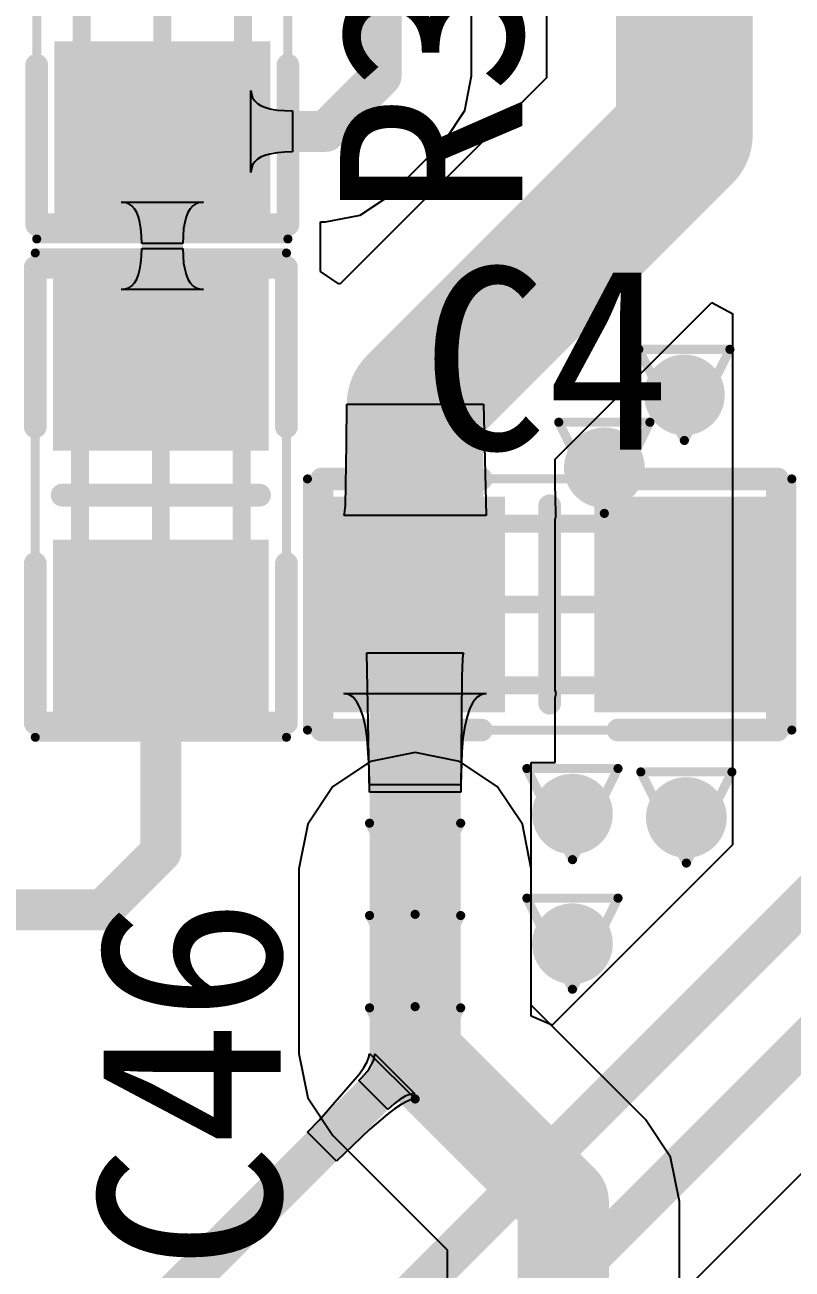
# Model space of a CAD drawing. Header units: millimetres. Extents: x 80 to 220, y 44 to 120.
# Drawn here: x 127.76 to 132.04, y 81.06 to 88 of the extents above; entities that cross this region are included whole.
import ezdxf

# ---------------------------------------------------------------- set-up
doc = ezdxf.new("R2010")
doc.units = ezdxf.units.MM
for name, color, linetype in [('BottomLayer', 5, 'Continuous'), ('DrillDrawing', 1, 'Continuous'), ('Mechanical13', 56, 'Continuous'), ('Mechanical15', 56, 'Continuous'), ('MultiLayer', 9, 'Continuous'), ('TopLayer', 1, 'Continuous'), ('TopOverlay', 2, 'Continuous'), ('TopPaste', 8, 'Continuous'), ('TopSolder', 216, 'Continuous'), ('ViaHoleLayer', 16, 'Continuous')]:
    doc.layers.add(name, color=color, linetype=linetype)

# ---------------------------------------------------------------- blocks, each defined once
blk = doc.blocks.new('R0603_46')
at = {"layer": 'Mechanical13', "const_width": 0.1}
for points in [[(-0.85, 0.45), (0.85, 0.45)], [(-0.85, 0.45), (-0.85, -0.45)], [(0.85, 0.45), (0.85, -0.45)], [(-0.85, -0.45), (0.85, -0.45)]]:
    blk.add_lwpolyline(points, dxfattribs=at)
at = {"layer": 'Mechanical13', "const_width": 0.05}
for points in [[(-0.875, 0.45, 1), (-0.825, 0.45, 1)], [(-0.875, 0.45, 1), (-0.825, 0.45, 1)], [(0.825, 0.45, 1), (0.875, 0.45, 1)], [(0.825, 0.45, 1), (0.875, 0.45, 1)], [(-0.875, -0.45, 1), (-0.825, -0.45, 1)], [(-0.875, -0.45, 1), (-0.825, -0.45, 1)], [(0.825, -0.45, 1), (0.875, -0.45, 1)], [(0.825, -0.45, 1), (0.875, -0.45, 1)]]:
    blk.add_lwpolyline(points, format="xyb", close=True, dxfattribs=at)
at = {"layer": 'Mechanical15'}
for points, const_width in [([(-1.35, 0.7), (-1.35, -0.7)], 0.05), ([(-1.35, 0.7), (1.35, 0.7)], 0.05), ([(1.35, 0.7), (1.35, -0.7)], 0.05), ([(0, 0.45), (0, -0.45)], 0.1), ([(-0.45, 0), (0.45, 0)], 0.1), ([(-1.35, -0.7), (1.35, -0.7)], 0.05)]:
    blk.add_lwpolyline(points, dxfattribs=dict(at, const_width=const_width))
for points, const_width in [([(-1.3625, 0.7, 1), (-1.3375, 0.7, 1)], 0.025), ([(-1.3625, 0.7, 1), (-1.3375, 0.7, 1)], 0.025), ([(1.3375, 0.7, 1), (1.3625, 0.7, 1)], 0.025), ([(1.3375, 0.7, 1), (1.3625, 0.7, 1)], 0.025), ([(-0.025, 0.45, 1), (0.025, 0.45, 1)], 0.05), ([(-0.475, 0, 1), (-0.425, 0, 1)], 0.05), ([(0.425, 0, 1), (0.475, 0, 1)], 0.05), ([(-0.025, -0.45, 1), (0.025, -0.45, 1)], 0.05), ([(-1.3625, -0.7, 1), (-1.3375, -0.7, 1)], 0.025), ([(-1.3625, -0.7, 1), (-1.3375, -0.7, 1)], 0.025), ([(1.3375, -0.7, 1), (1.3625, -0.7, 1)], 0.025), ([(1.3375, -0.7, 1), (1.3625, -0.7, 1)], 0.025)]:
    blk.add_lwpolyline(points, format="xyb", close=True, dxfattribs=dict(at, const_width=const_width))
at = {"layer": 'TopLayer'}
for points in [[(-0.35, -0.5), (-0.35, 0.5), (-1.15, -0.5), (-1.15, 0.5)], [(1.15, -0.5), (1.15, 0.5), (0.35, -0.5), (0.35, 0.5)]]:
    blk.add_solid(points, dxfattribs=at)
at = {"layer": 'TopOverlay', "const_width": 0.127}
for points in [[(-1.27, 0.7), (-0.381, 0.7)], [(-1.27, 0.7), (-1.27, -0.7)], [(0.381, 0.7), (1.27, 0.7)], [(1.27, 0.7), (1.27, -0.7)], [(0, 0.55), (0, -0.55)], [(-1.27, -0.7), (-0.381, -0.7)], [(0.381, -0.7), (1.27, -0.7)]]:
    blk.add_lwpolyline(points, dxfattribs=at)
at = {"layer": 'TopOverlay', "const_width": 0.0635}
for points in [[(-1.3017, 0.7, 1), (-1.2383, 0.7, 1)], [(-1.3017, 0.7, 1), (-1.2383, 0.7, 1)], [(-0.4128, 0.7, 1), (-0.3493, 0.7, 1)], [(0.3493, 0.7, 1), (0.4128, 0.7, 1)], [(1.2383, 0.7, 1), (1.3017, 0.7, 1)], [(1.2383, 0.7, 1), (1.3017, 0.7, 1)], [(-0.0318, 0.55, 1), (0.0318, 0.55, 1)], [(-0.0318, -0.55, 1), (0.0318, -0.55, 1)], [(-1.3017, -0.7, 1), (-1.2383, -0.7, 1)], [(-1.3017, -0.7, 1), (-1.2383, -0.7, 1)], [(-0.4128, -0.7, 1), (-0.3493, -0.7, 1)], [(0.3493, -0.7, 1), (0.4128, -0.7, 1)], [(1.2383, -0.7, 1), (1.3017, -0.7, 1)], [(1.2383, -0.7, 1), (1.3017, -0.7, 1)]]:
    blk.add_lwpolyline(points, format="xyb", close=True, dxfattribs=at)
at = {"layer": 'TopPaste'}
for points in [[(-0.35, -0.5), (-0.35, 0.5), (-1.15, -0.5), (-1.15, 0.5)], [(1.15, -0.5), (1.15, 0.5), (0.35, -0.5), (0.35, 0.5)]]:
    blk.add_solid(points, dxfattribs=at)
at = {"layer": 'TopSolder'}
for points in [[(-0.2484, -0.6016), (-0.2484, 0.6016), (-1.2516, -0.6016), (-1.2516, 0.6016)], [(1.2516, -0.6016), (1.2516, 0.6016), (0.2484, -0.6016), (0.2484, 0.6016)]]:
    blk.add_solid(points, dxfattribs=at)
blk = doc.blocks.new('C0603_91')
at = {"layer": 'Mechanical13', "const_width": 0.1}
for points in [[(-0.85, 0.45), (-0.85, -0.45)], [(-0.85, 0.45), (0.85, 0.45)], [(0.85, 0.45), (0.85, -0.45)], [(-0.85, -0.45), (0.85, -0.45)]]:
    blk.add_lwpolyline(points, dxfattribs=at)
at = {"layer": 'Mechanical13', "const_width": 0.05}
for points in [[(-0.875, 0.45, 1), (-0.825, 0.45, 1)], [(-0.875, 0.45, 1), (-0.825, 0.45, 1)], [(0.825, 0.45, 1), (0.875, 0.45, 1)], [(0.825, 0.45, 1), (0.875, 0.45, 1)], [(-0.875, -0.45, 1), (-0.825, -0.45, 1)], [(-0.875, -0.45, 1), (-0.825, -0.45, 1)], [(0.825, -0.45, 1), (0.875, -0.45, 1)], [(0.825, -0.45, 1), (0.875, -0.45, 1)]]:
    blk.add_lwpolyline(points, format="xyb", close=True, dxfattribs=at)
at = {"layer": 'Mechanical15'}
for points, const_width in [([(-1.35, 0.7), (1.35, 0.7)], 0.05), ([(-1.35, 0.7), (-1.35, -0.7)], 0.05), ([(1.35, 0.7), (1.35, -0.7)], 0.05), ([(0, 0.45), (0, -0.45)], 0.1), ([(-0.45, 0), (0.45, 0)], 0.1), ([(-1.35, -0.7), (1.35, -0.7)], 0.05)]:
    blk.add_lwpolyline(points, dxfattribs=dict(at, const_width=const_width))
for points, const_width in [([(-1.3625, 0.7, 1), (-1.3375, 0.7, 1)], 0.025), ([(-1.3625, 0.7, 1), (-1.3375, 0.7, 1)], 0.025), ([(1.3375, 0.7, 1), (1.3625, 0.7, 1)], 0.025), ([(1.3375, 0.7, 1), (1.3625, 0.7, 1)], 0.025), ([(-0.025, 0.45, 1), (0.025, 0.45, 1)], 0.05), ([(-0.475, 0, 1), (-0.425, 0, 1)], 0.05), ([(0.425, 0, 1), (0.475, 0, 1)], 0.05), ([(-0.025, -0.45, 1), (0.025, -0.45, 1)], 0.05), ([(-1.3625, -0.7, 1), (-1.3375, -0.7, 1)], 0.025), ([(-1.3625, -0.7, 1), (-1.3375, -0.7, 1)], 0.025), ([(1.3375, -0.7, 1), (1.3625, -0.7, 1)], 0.025), ([(1.3375, -0.7, 1), (1.3625, -0.7, 1)], 0.025)]:
    blk.add_lwpolyline(points, format="xyb", close=True, dxfattribs=dict(at, const_width=const_width))
at = {"layer": 'TopLayer'}
for points in [[(-0.35, -0.5), (-0.35, 0.5), (-1.15, -0.5), (-1.15, 0.5)], [(1.15, -0.5), (1.15, 0.5), (0.35, -0.5), (0.35, 0.5)]]:
    blk.add_solid(points, dxfattribs=at)
at = {"layer": 'TopOverlay', "const_width": 0.127}
for points in [[(-1.27, 0.7), (-1.27, -0.7)], [(-1.27, 0.7), (-0.381, 0.7)], [(0.381, 0.7), (1.27, 0.7)], [(1.27, 0.7), (1.27, -0.7)], [(0, 0.55), (0, -0.55)], [(-1.27, -0.7), (-0.381, -0.7)], [(0.381, -0.7), (1.27, -0.7)]]:
    blk.add_lwpolyline(points, dxfattribs=at)
at = {"layer": 'TopOverlay', "const_width": 0.0635}
for points in [[(-1.3017, 0.7, 1), (-1.2383, 0.7, 1)], [(-1.3017, 0.7, 1), (-1.2383, 0.7, 1)], [(-0.4128, 0.7, 1), (-0.3493, 0.7, 1)], [(0.3493, 0.7, 1), (0.4128, 0.7, 1)], [(1.2383, 0.7, 1), (1.3017, 0.7, 1)], [(1.2383, 0.7, 1), (1.3017, 0.7, 1)], [(-0.0318, 0.55, 1), (0.0318, 0.55, 1)], [(-0.0318, -0.55, 1), (0.0318, -0.55, 1)], [(-1.3017, -0.7, 1), (-1.2383, -0.7, 1)], [(-1.3017, -0.7, 1), (-1.2383, -0.7, 1)], [(-0.4128, -0.7, 1), (-0.3493, -0.7, 1)], [(0.3493, -0.7, 1), (0.4128, -0.7, 1)], [(1.2383, -0.7, 1), (1.3017, -0.7, 1)], [(1.2383, -0.7, 1), (1.3017, -0.7, 1)]]:
    blk.add_lwpolyline(points, format="xyb", close=True, dxfattribs=at)
at = {"layer": 'TopPaste'}
for points in [[(-0.35, -0.5), (-0.35, 0.5), (-1.15, -0.5), (-1.15, 0.5)], [(1.15, -0.5), (1.15, 0.5), (0.35, -0.5), (0.35, 0.5)]]:
    blk.add_solid(points, dxfattribs=at)
at = {"layer": 'TopSolder'}
for points in [[(-0.2484, -0.6016), (-0.2484, 0.6016), (-1.2516, -0.6016), (-1.2516, 0.6016)], [(1.2516, -0.6016), (1.2516, 0.6016), (0.2484, -0.6016), (0.2484, 0.6016)]]:
    blk.add_solid(points, dxfattribs=at)
blk = doc.blocks.new('C0603_118')
at = {"layer": 'Mechanical13', "const_width": 0.1}
for points in [[(-0.85, -0.45), (-0.85, 0.45)], [(-0.85, 0.45), (0.85, 0.45)], [(0.85, -0.45), (0.85, 0.45)], [(-0.85, -0.45), (0.85, -0.45)]]:
    blk.add_lwpolyline(points, dxfattribs=at)
at = {"layer": 'Mechanical13', "const_width": 0.05}
for points in [[(-0.875, 0.45, 1), (-0.825, 0.45, 1)], [(-0.875, 0.45, 1), (-0.825, 0.45, 1)], [(0.825, 0.45, 1), (0.875, 0.45, 1)], [(0.825, 0.45, 1), (0.875, 0.45, 1)], [(-0.875, -0.45, 1), (-0.825, -0.45, 1)], [(-0.875, -0.45, 1), (-0.825, -0.45, 1)], [(0.825, -0.45, 1), (0.875, -0.45, 1)], [(0.825, -0.45, 1), (0.875, -0.45, 1)]]:
    blk.add_lwpolyline(points, format="xyb", close=True, dxfattribs=at)
at = {"layer": 'Mechanical15'}
for points, const_width in [([(-1.35, 0.7), (1.35, 0.7)], 0.05), ([(-1.35, -0.7), (-1.35, 0.7)], 0.05), ([(1.35, -0.7), (1.35, 0.7)], 0.05), ([(0, -0.45), (0, 0.45)], 0.1), ([(-0.45, 0), (0.45, 0)], 0.1), ([(-1.35, -0.7), (1.35, -0.7)], 0.05)]:
    blk.add_lwpolyline(points, dxfattribs=dict(at, const_width=const_width))
for points, const_width in [([(-1.3625, 0.7, 1), (-1.3375, 0.7, 1)], 0.025), ([(-1.3625, 0.7, 1), (-1.3375, 0.7, 1)], 0.025), ([(1.3375, 0.7, 1), (1.3625, 0.7, 1)], 0.025), ([(1.3375, 0.7, 1), (1.3625, 0.7, 1)], 0.025), ([(-0.025, 0.45, 1), (0.025, 0.45, 1)], 0.05), ([(-0.475, 0, 1), (-0.425, 0, 1)], 0.05), ([(0.425, 0, 1), (0.475, 0, 1)], 0.05), ([(-0.025, -0.45, 1), (0.025, -0.45, 1)], 0.05), ([(-1.3625, -0.7, 1), (-1.3375, -0.7, 1)], 0.025), ([(-1.3625, -0.7, 1), (-1.3375, -0.7, 1)], 0.025), ([(1.3375, -0.7, 1), (1.3625, -0.7, 1)], 0.025), ([(1.3375, -0.7, 1), (1.3625, -0.7, 1)], 0.025)]:
    blk.add_lwpolyline(points, format="xyb", close=True, dxfattribs=dict(at, const_width=const_width))
at = {"layer": 'TopLayer'}
for points in [[(-0.35, -0.5), (-0.35, 0.5), (-1.15, -0.5), (-1.15, 0.5)], [(1.15, -0.5), (1.15, 0.5), (0.35, -0.5), (0.35, 0.5)]]:
    blk.add_solid(points, dxfattribs=at)
at = {"layer": 'TopOverlay', "const_width": 0.127}
for points in [[(-1.27, -0.7), (-1.27, 0.7)], [(-1.27, 0.7), (-0.381, 0.7)], [(0.381, 0.7), (1.27, 0.7)], [(1.27, -0.7), (1.27, 0.7)], [(0, -0.55), (0, 0.55)], [(-1.27, -0.7), (-0.381, -0.7)], [(0.381, -0.7), (1.27, -0.7)]]:
    blk.add_lwpolyline(points, dxfattribs=at)
at = {"layer": 'TopOverlay', "const_width": 0.0635}
for points in [[(-1.3017, 0.7, 1), (-1.2383, 0.7, 1)], [(-1.3017, 0.7, 1), (-1.2383, 0.7, 1)], [(-0.4128, 0.7, 1), (-0.3493, 0.7, 1)], [(0.3493, 0.7, 1), (0.4128, 0.7, 1)], [(1.2383, 0.7, 1), (1.3017, 0.7, 1)], [(1.2383, 0.7, 1), (1.3017, 0.7, 1)], [(-0.0318, 0.55, 1), (0.0318, 0.55, 1)], [(-0.0318, -0.55, 1), (0.0318, -0.55, 1)], [(-1.3017, -0.7, 1), (-1.2383, -0.7, 1)], [(-1.3017, -0.7, 1), (-1.2383, -0.7, 1)], [(-0.4128, -0.7, 1), (-0.3493, -0.7, 1)], [(0.3493, -0.7, 1), (0.4128, -0.7, 1)], [(1.2383, -0.7, 1), (1.3017, -0.7, 1)], [(1.2383, -0.7, 1), (1.3017, -0.7, 1)]]:
    blk.add_lwpolyline(points, format="xyb", close=True, dxfattribs=at)
at = {"layer": 'TopPaste'}
for points in [[(-0.35, -0.5), (-0.35, 0.5), (-1.15, -0.5), (-1.15, 0.5)], [(1.15, -0.5), (1.15, 0.5), (0.35, -0.5), (0.35, 0.5)]]:
    blk.add_solid(points, dxfattribs=at)
at = {"layer": 'TopSolder'}
for points in [[(-0.2484, -0.6016), (-0.2484, 0.6016), (-1.2516, -0.6016), (-1.2516, 0.6016)], [(1.2516, -0.6016), (1.2516, 0.6016), (0.2484, -0.6016), (0.2484, 0.6016)]]:
    blk.add_solid(points, dxfattribs=at)

msp = doc.modelspace()

# ---------------------------------------------------------------- linework, layer by layer
at = {"layer": 'BottomLayer'}
for p, q in [((129.9354, 83.9406), (129.6876, 83.8914)), ((130.1832, 83.8914), (129.9354, 83.9406)), ((129.6876, 83.8914), (129.4776, 83.751)), ((130.3932, 83.751), (130.1832, 83.8914)), ((129.4776, 83.751), (129.3372, 83.541)), ((130.5335, 83.541), (130.3932, 83.751)), ((129.3372, 83.541), (129.2879, 83.2932)), ((130.5828, 83.2932), (130.5335, 83.541)), ((129.2879, 83.2932), (129.2879, 82.2638)), ((130.5828, 82.532), (130.5828, 83.2932)), ((131.2194, 81.8954), (130.5828, 82.532)), ((129.2879, 82.2638), (129.3372, 82.016)), ((129.3372, 82.016), (129.4776, 81.806)), ((131.3597, 81.6854), (131.2194, 81.8954)), ((129.4776, 81.806), (130.1141, 81.1694)), ((131.409, 81.4376), (131.3597, 81.6854)), ((131.409, 79.8902), (131.409, 81.4376)), ((130.1141, 81.1694), (130.1141, 79.8902))]:
    msp.add_line(p, q, dxfattribs=at)
for points, const_width in [([(131.3239, 85.9348, 1), (131.5489, 85.9348, 1)], 0.225), ([(130.8777, 85.5284, 1), (131.1027, 85.5284, 1)], 0.225), ([(130.6999, 83.598, 1), (130.9249, 83.598, 1)], 0.225), ([(131.3349, 83.579, 1), (131.5599, 83.579, 1)], 0.225), ([(129.8084, 83.2932, 1), (130.0624, 83.2932, 1)], 0.254), ([(129.8229, 83.2932, 1), (130.0479, 83.2932, 1)], 0.225), ([(130.6999, 82.8754, 1), (130.9249, 82.8754, 1)], 0.225), ([(129.8229, 82.7785, 1), (130.0479, 82.7785, 1)], 0.225), ([(129.8084, 82.2638, 1), (130.0624, 82.2638, 1)], 0.254), ([(129.8084, 82.2638, 1), (130.0624, 82.2638, 1)], 0.254), ([(129.8229, 82.2638, 1), (130.0479, 82.2638, 1)], 0.225), ([(130.6346, 81.4376, 1), (130.8886, 81.4376, 1)], 0.254), ([(130.6346, 81.4376, 1), (130.8886, 81.4376, 1)], 0.254)]:
    msp.add_lwpolyline(points, format="xyb", close=True, dxfattribs=dict(at, const_width=const_width))
at = {"layer": 'BottomLayer', "const_width": 0.508}
for points in [[(129.9354, 82.2638), (129.9354, 83.2932)], [(129.9354, 82.2638), (130.7616, 81.4376)], [(130.7616, 79.8902), (130.7616, 81.4376)]]:
    msp.add_lwpolyline(points, dxfattribs=at)
at = {"layer": 'DrillDrawing', "const_width": 0.0508}
for points in [[(131.1824, 86.1888), (131.6904, 86.1888)], [(131.1824, 86.1888), (131.4364, 85.6808)], [(131.4364, 85.6808), (131.6904, 86.1888)], [(130.7362, 85.7824), (131.2442, 85.7824)], [(130.7362, 85.7824), (130.9902, 85.2744)], [(130.9902, 85.2744), (131.2442, 85.7824)], [(130.5584, 83.852), (131.0664, 83.852)], [(130.5584, 83.852), (130.8124, 83.344)], [(130.8124, 83.344), (131.0664, 83.852)], [(131.1934, 83.833), (131.7014, 83.833)], [(131.1934, 83.833), (131.4474, 83.325)], [(131.4474, 83.325), (131.7014, 83.833)], [(129.6814, 83.5472), (130.1894, 83.5472)], [(129.6814, 83.5472), (129.9354, 83.0392)], [(129.9354, 83.0392), (130.1894, 83.5472)], [(130.5584, 83.1294), (131.0664, 83.1294)], [(130.5584, 83.1294), (130.8124, 82.6214)], [(130.8124, 82.6214), (131.0664, 83.1294)], [(129.6814, 83.0325), (130.1894, 83.0325)], [(129.6814, 83.0325), (129.9354, 82.5245)], [(129.9354, 82.5245), (130.1894, 83.0325)], [(129.6814, 82.5178), (130.1894, 82.5178)], [(129.6814, 82.5178), (129.9354, 82.0098)], [(129.9354, 82.0098), (130.1894, 82.5178)]]:
    msp.add_lwpolyline(points, dxfattribs=at)
at = {"layer": 'DrillDrawing', "const_width": 0.0254}
for points in [[(131.1697, 86.1888, 1), (131.1951, 86.1888, 1)], [(131.1697, 86.1888, 1), (131.1951, 86.1888, 1)], [(131.6777, 86.1888, 1), (131.7031, 86.1888, 1)], [(131.6777, 86.1888, 1), (131.7031, 86.1888, 1)], [(130.7235, 85.7824, 1), (130.7489, 85.7824, 1)], [(130.7235, 85.7824, 1), (130.7489, 85.7824, 1)], [(131.2315, 85.7824, 1), (131.2569, 85.7824, 1)], [(131.2315, 85.7824, 1), (131.2569, 85.7824, 1)], [(131.4237, 85.6808, 1), (131.4491, 85.6808, 1)], [(131.4237, 85.6808, 1), (131.4491, 85.6808, 1)], [(130.9775, 85.2744, 1), (131.0029, 85.2744, 1)], [(130.9775, 85.2744, 1), (131.0029, 85.2744, 1)], [(130.5457, 83.852, 1), (130.5711, 83.852, 1)], [(130.5457, 83.852, 1), (130.5711, 83.852, 1)], [(131.0537, 83.852, 1), (131.0791, 83.852, 1)], [(131.0537, 83.852, 1), (131.0791, 83.852, 1)], [(131.1807, 83.833, 1), (131.2061, 83.833, 1)], [(131.1807, 83.833, 1), (131.2061, 83.833, 1)], [(131.6887, 83.833, 1), (131.7141, 83.833, 1)], [(131.6887, 83.833, 1), (131.7141, 83.833, 1)], [(129.6687, 83.5472, 1), (129.6941, 83.5472, 1)], [(129.6687, 83.5472, 1), (129.6941, 83.5472, 1)], [(130.1767, 83.5472, 1), (130.2021, 83.5472, 1)], [(130.1767, 83.5472, 1), (130.2021, 83.5472, 1)], [(130.7997, 83.344, 1), (130.8251, 83.344, 1)], [(130.7997, 83.344, 1), (130.8251, 83.344, 1)], [(131.4347, 83.325, 1), (131.4601, 83.325, 1)], [(131.4347, 83.325, 1), (131.4601, 83.325, 1)], [(130.5457, 83.1294, 1), (130.5711, 83.1294, 1)], [(130.5457, 83.1294, 1), (130.5711, 83.1294, 1)], [(131.0537, 83.1294, 1), (131.0791, 83.1294, 1)], [(131.0537, 83.1294, 1), (131.0791, 83.1294, 1)], [(129.6687, 83.0325, 1), (129.6941, 83.0325, 1)], [(129.6687, 83.0325, 1), (129.6941, 83.0325, 1)], [(129.9227, 83.0392, 1), (129.9481, 83.0392, 1)], [(129.9227, 83.0392, 1), (129.9481, 83.0392, 1)], [(130.1767, 83.0325, 1), (130.2021, 83.0325, 1)], [(130.1767, 83.0325, 1), (130.2021, 83.0325, 1)], [(130.7997, 82.6214, 1), (130.8251, 82.6214, 1)], [(130.7997, 82.6214, 1), (130.8251, 82.6214, 1)], [(129.6687, 82.5178, 1), (129.6941, 82.5178, 1)], [(129.6687, 82.5178, 1), (129.6941, 82.5178, 1)], [(129.9227, 82.5245, 1), (129.9481, 82.5245, 1)], [(129.9227, 82.5245, 1), (129.9481, 82.5245, 1)], [(130.1767, 82.5178, 1), (130.2021, 82.5178, 1)], [(130.1767, 82.5178, 1), (130.2021, 82.5178, 1)], [(129.9227, 82.0098, 1), (129.9481, 82.0098, 1)], [(129.9227, 82.0098, 1), (129.9481, 82.0098, 1)]]:
    msp.add_lwpolyline(points, format="xyb", close=True, dxfattribs=at)
at = {"layer": 'MultiLayer', "const_width": 0.225}
for points in [[(131.3239, 85.9348, 1), (131.5489, 85.9348, 1)], [(130.8777, 85.5284, 1), (131.1027, 85.5284, 1)], [(130.6999, 83.598, 1), (130.9249, 83.598, 1)], [(131.3349, 83.579, 1), (131.5599, 83.579, 1)], [(129.8229, 83.2932, 1), (130.0479, 83.2932, 1)], [(130.6999, 82.8754, 1), (130.9249, 82.8754, 1)], [(129.8229, 82.7785, 1), (130.0479, 82.7785, 1)], [(129.8229, 82.2638, 1), (130.0479, 82.2638, 1)]]:
    msp.add_lwpolyline(points, format="xyb", close=True, dxfattribs=at)
at = {"layer": 'TopLayer'}
for p, q in [((130.6678, 90.9177), (130.6678, 87.7027)), ((130.2506, 87.7128), (130.2506, 90.5026)), ((130.6678, 87.7027), (129.5165, 86.5514)), ((130.2122, 87.5195), (130.2506, 87.7128)), ((129.0203, 87.1754), (129.0203, 87.6326)), ((129.0203, 87.6326), (129.0226, 87.6109)), ((129.0226, 87.6109), (129.0296, 87.5914)), ((129.0296, 87.5914), (129.0411, 87.5743)), ((129.0411, 87.5743), (129.0574, 87.5594)), ((129.0574, 87.5594), (129.0782, 87.5469)), ((129.0782, 87.5469), (129.1037, 87.5366)), ((129.1037, 87.5366), (129.1338, 87.5286)), ((129.1338, 87.5286), (129.1685, 87.5229)), ((129.1685, 87.5229), (129.2079, 87.5194)), ((129.2079, 87.5194), (129.2519, 87.5183)), ((129.2519, 87.5183), (129.2519, 87.2897)), ((130.1027, 87.3557), (130.2122, 87.5195)), ((129.7939, 87.0469), (130.1027, 87.3557)), ((129.0782, 87.2611), (129.0574, 87.2485)), ((129.1037, 87.2714), (129.0782, 87.2611)), ((129.1338, 87.2794), (129.1037, 87.2714)), ((129.1685, 87.2851), (129.1338, 87.2794)), ((129.2079, 87.2886), (129.1685, 87.2851)), ((129.2519, 87.2897), (129.2079, 87.2886)), ((129.0226, 87.1971), (129.0203, 87.1754)), ((129.0296, 87.2165), (129.0226, 87.1971)), ((129.0411, 87.2337), (129.0296, 87.2165)), ((129.0574, 87.2485), (129.0411, 87.2337)), ((128.3195, 87.0078), (128.2978, 87.0101)), ((128.2978, 87.0101), (128.755, 87.0101)), ((128.3389, 87.0008), (128.3195, 87.0078)), ((128.3561, 86.9892), (128.3389, 87.0008)), ((128.3709, 86.973), (128.3561, 86.9892)), ((128.6967, 86.9892), (128.6818, 86.973)), ((128.7138, 87.0008), (128.6967, 86.9892)), ((128.7333, 87.0078), (128.7138, 87.0008)), ((128.755, 87.0101), (128.7333, 87.0078)), ((129.63, 86.9374), (129.7939, 87.0469)), ((128.3835, 86.9522), (128.3709, 86.973)), ((128.3938, 86.9267), (128.3835, 86.9522)), ((128.4018, 86.8966), (128.3938, 86.9267)), ((128.659, 86.9267), (128.651, 86.8966)), ((128.6693, 86.9522), (128.659, 86.9267)), ((128.6818, 86.973), (128.6693, 86.9522)), ((129.4368, 86.899), (129.63, 86.9374)), ((128.4075, 86.8618), (128.4018, 86.8966)), ((128.4109, 86.8225), (128.4075, 86.8618)), ((128.6453, 86.8618), (128.6418, 86.8225)), ((128.651, 86.8966), (128.6453, 86.8618)), ((129.4074, 86.623), (129.4074, 86.899)), ((129.4074, 86.899), (129.4368, 86.899)), ((128.4121, 86.7784), (128.4109, 86.8225)), ((128.6407, 86.7784), (128.4121, 86.7784)), ((128.6418, 86.8225), (128.6407, 86.7784)), ((128.4075, 86.6692), (128.4109, 86.7081)), ((128.4109, 86.7081), (128.4121, 86.7515)), ((128.4121, 86.7515), (128.6407, 86.7515)), ((128.6407, 86.7515), (128.6418, 86.7081)), ((128.6418, 86.7081), (128.6453, 86.6692)), ((128.3938, 86.6052), (128.4018, 86.635)), ((128.4018, 86.635), (128.4075, 86.6692)), ((128.6453, 86.6692), (128.651, 86.635)), ((128.651, 86.635), (128.659, 86.6052)), ((128.3709, 86.5595), (128.3835, 86.5801)), ((128.3835, 86.5801), (128.3938, 86.6052)), ((128.659, 86.6052), (128.6693, 86.5801)), ((128.6693, 86.5801), (128.6818, 86.5595)), ((129.5064, 86.5555), (129.4074, 86.623)), ((128.2978, 86.5229), (128.3195, 86.5252)), ((128.755, 86.5229), (128.2978, 86.5229)), ((128.3195, 86.5252), (128.3389, 86.5321)), ((128.3389, 86.5321), (128.3561, 86.5435)), ((128.3561, 86.5435), (128.3709, 86.5595)), ((128.6818, 86.5595), (128.6967, 86.5435)), ((128.6967, 86.5435), (128.7138, 86.5321)), ((128.7138, 86.5321), (128.7333, 86.5252)), ((128.7333, 86.5252), (128.755, 86.5229)), ((129.5165, 86.5514), (129.5064, 86.5555)), ((130.7164, 85.5774), (131.5889, 86.4499)), ((131.5889, 86.4499), (131.706, 86.3874)), ((131.706, 86.3874), (131.7044, 86.3793)), ((131.7044, 86.3793), (131.7044, 83.4262)), ((129.5538, 85.6601), (129.5544, 85.8833)), ((129.5544, 85.8833), (130.3164, 85.8833)), ((130.3164, 85.8833), (130.3323, 85.2633)), ((129.5466, 85.3191), (129.5538, 85.6601)), ((130.7164, 85.44), (130.7164, 85.5774)), ((130.7207, 85.2733), (130.7164, 85.44)), ((129.5442, 85.2881), (129.5466, 85.3191)), ((129.5384, 85.2633), (129.5415, 85.2695)), ((130.3323, 85.2633), (129.5384, 85.2633)), ((129.5415, 85.2695), (129.5442, 85.2881)), ((130.7164, 85.2411), (130.7208, 85.2633)), ((130.7198, 85.2683), (130.7207, 85.2733)), ((130.7208, 85.2633), (130.7198, 85.2683)), ((130.7164, 84.2916), (130.7164, 85.2411)), ((129.6814, 83.7204), (129.6658, 84.4972)), ((129.6658, 84.4972), (130.205, 84.4972)), ((130.202, 84.4866), (130.1994, 84.4611)), ((130.205, 84.4972), (130.202, 84.4866)), ((130.1994, 84.4611), (130.195, 84.3654)), ((130.195, 84.3654), (130.1894, 83.7204)), ((130.7208, 84.2694), (130.7164, 84.2916)), ((129.5656, 84.2644), (129.5384, 84.2694)), ((129.5384, 84.2694), (130.3323, 84.2694)), ((129.5899, 84.2491), (129.5656, 84.2644)), ((129.6113, 84.2237), (129.5899, 84.2491)), ((129.6299, 84.1882), (129.6113, 84.2237)), ((130.2594, 84.2237), (130.2409, 84.1882)), ((130.2809, 84.2491), (130.2594, 84.2237)), ((130.3052, 84.2644), (130.2809, 84.2491)), ((130.3323, 84.2694), (130.3052, 84.2644)), ((130.7164, 84.2472), (130.7208, 84.2694)), ((130.7164, 83.8854), (130.7164, 84.2472)), ((129.6457, 84.1424), (129.6299, 84.1882)), ((129.6585, 84.0866), (129.6457, 84.1424)), ((130.2251, 84.1424), (130.2123, 84.0866)), ((130.2409, 84.1882), (130.2251, 84.1424)), ((129.6685, 84.0205), (129.6585, 84.0866)), ((130.2123, 84.0866), (130.2023, 84.0205)), ((129.68, 83.858), (129.6685, 84.0205)), ((130.2023, 84.0205), (130.1951, 83.9443)), ((130.1951, 83.9443), (130.1894, 83.7614)), ((130.5828, 82.4706), (130.5828, 83.8854)), ((130.5828, 83.8854), (130.7164, 83.8854)), ((129.6814, 83.7614), (129.68, 83.858)), ((130.1894, 83.7614), (129.6814, 83.7614)), ((130.1894, 83.7204), (129.6814, 83.7204)), ((131.7044, 83.4262), (130.7002, 82.4219)), ((131.3825, 80.8885), (133.1507, 82.6567)), ((130.7002, 82.4219), (130.5828, 82.4706)), ((129.6779, 82.2429), (129.6814, 82.264)), ((129.6814, 82.264), (129.9355, 82.0098)), ((129.6502, 82.1856), (129.6675, 82.2168)), ((129.6675, 82.2168), (129.6779, 82.2429)), ((129.6789, 82.1787), (129.6886, 82.1939)), ((129.6886, 82.1939), (129.6966, 82.2086)), ((129.6966, 82.2086), (129.7027, 82.2227)), ((129.7027, 82.2227), (129.7071, 82.2362)), ((129.7071, 82.2362), (129.7096, 82.2492)), ((129.7096, 82.2492), (129.7104, 82.2615)), ((129.7104, 82.2615), (129.9331, 82.0388)), ((129.4008, 81.8917), (129.6259, 82.1493)), ((129.6221, 82.1121), (129.639, 82.1296)), ((129.6259, 82.1493), (129.6502, 82.1856)), ((129.639, 82.1296), (129.6674, 82.1629)), ((129.6674, 82.1629), (129.6789, 82.1787)), ((129.7837, 81.9505), (129.6221, 82.1121)), ((129.8345, 81.9958), (129.8181, 81.9825)), ((129.8503, 82.0073), (129.8345, 81.9958)), ((129.8655, 82.017), (129.8503, 82.0073)), ((129.8884, 81.9959), (129.8572, 81.9786)), ((129.8802, 82.025), (129.8655, 82.017)), ((129.8943, 82.0311), (129.8802, 82.025)), ((129.9145, 82.0063), (129.8884, 81.9959)), ((129.9078, 82.0355), (129.8943, 82.0311)), ((129.9208, 82.038), (129.9078, 82.0355)), ((129.9355, 82.0098), (129.9145, 82.0063)), ((129.9331, 82.0388), (129.9208, 82.038)), ((129.7795, 81.9232), (129.6816, 81.84)), ((129.8209, 81.9543), (129.7795, 81.9232)), ((129.8181, 81.9825), (129.7837, 81.9505)), ((129.8572, 81.9786), (129.8209, 81.9543)), ((129.335, 81.825), (129.4008, 81.8917)), ((129.4966, 81.6634), (129.335, 81.825)), ((129.6816, 81.84), (129.4966, 81.6634))]:
    msp.add_line(p, q, dxfattribs=at)
for points, const_width in [([(131.4364, 87.3843), (131.4364, 92.3864)], 0.762), ([(129.7456, 87.7128), (129.7456, 90.5026)], 0.2286), ([(129.4368, 87.404), (129.7456, 87.7128)], 0.2286), ([(129.9354, 85.8833), (131.4364, 87.3843)], 0.762), ([(128.5264, 86.1342), (128.5264, 87.404)], 0.2286), ([(128.5264, 87.404), (129.4368, 87.404)], 0.2286), ([(129.9354, 84.7664), (129.9354, 85.8833)], 0.762), ([(129.9354, 82.2638), (129.9354, 84.7664)], 0.508), ([(128.5182, 83.3866), (128.5182, 84.626)], 0.2286), ([(128.1962, 83.0646), (128.5182, 83.3866)], 0.2286), ([(128.822, 79.8296), (132.2094, 83.217)], 0.2286), ([(126.2946, 83.0646), (128.1962, 83.0646)], 0.2286), ([(129.1094, 79.3296), (132.7936, 83.0138)], 0.2286), ([(128.0012, 80.3296), (129.9354, 82.2638)], 0.2286)]:
    msp.add_lwpolyline(points, dxfattribs=dict(at, const_width=const_width))
for points, const_width in [([(129.6884, 87.7128, 1), (129.8027, 87.7128, 1)], 0.1143), ([(129.6884, 87.7128, 1), (129.8027, 87.7128, 1)], 0.1143), ([(131.2459, 87.3843, 1), (131.6269, 87.3843, 1)], 0.381), ([(131.2459, 87.3843, 1), (131.6269, 87.3843, 1)], 0.381), ([(128.4692, 87.404, 1), (128.5835, 87.404, 1)], 0.1143), ([(128.4692, 87.404, 1), (128.5835, 87.404, 1)], 0.1143), ([(129.3796, 87.404, 1), (129.4939, 87.404, 1)], 0.1143), ([(129.3796, 87.404, 1), (129.4939, 87.404, 1)], 0.1143), ([(128.4692, 86.1342, 1), (128.5835, 86.1342, 1)], 0.1143), ([(129.7449, 85.8833, 1), (130.1259, 85.8833, 1)], 0.381), ([(129.7449, 85.8833, 1), (130.1259, 85.8833, 1)], 0.381), ([(131.3239, 85.9348, 1), (131.5489, 85.9348, 1)], 0.225), ([(130.8777, 85.5284, 1), (131.1027, 85.5284, 1)], 0.225), ([(129.7449, 84.7664, 1), (130.1259, 84.7664, 1)], 0.381), ([(129.8084, 84.7664, 1), (130.0624, 84.7664, 1)], 0.254), ([(128.461, 84.626, 1), (128.5753, 84.626, 1)], 0.1143), ([(130.6999, 83.598, 1), (130.9249, 83.598, 1)], 0.225), ([(131.3349, 83.579, 1), (131.5599, 83.579, 1)], 0.225), ([(129.8229, 83.2932, 1), (130.0479, 83.2932, 1)], 0.225), ([(128.461, 83.3866, 1), (128.5753, 83.3866, 1)], 0.1143), ([(128.461, 83.3866, 1), (128.5753, 83.3866, 1)], 0.1143), ([(128.139, 83.0646, 1), (128.2533, 83.0646, 1)], 0.1143), ([(128.139, 83.0646, 1), (128.2533, 83.0646, 1)], 0.1143), ([(130.6999, 82.8754, 1), (130.9249, 82.8754, 1)], 0.225), ([(129.8229, 82.7785, 1), (130.0479, 82.7785, 1)], 0.225), ([(129.8084, 82.2638, 1), (130.0624, 82.2638, 1)], 0.254), ([(129.8229, 82.2638, 1), (130.0479, 82.2638, 1)], 0.225), ([(129.8782, 82.2638, 1), (129.9925, 82.2638, 1)], 0.1143)]:
    msp.add_lwpolyline(points, format="xyb", close=True, dxfattribs=dict(at, const_width=const_width))
at = {"layer": 'ViaHoleLayer', "const_width": 0.1}
for points in [[(131.3864, 85.9348, 1), (131.4864, 85.9348, 1)], [(130.9402, 85.5284, 1), (131.0402, 85.5284, 1)], [(130.7624, 83.598, 1), (130.8624, 83.598, 1)], [(131.3974, 83.579, 1), (131.4974, 83.579, 1)], [(129.8854, 83.2932, 1), (129.9854, 83.2932, 1)], [(130.7624, 82.8754, 1), (130.8624, 82.8754, 1)], [(129.8854, 82.7785, 1), (129.9854, 82.7785, 1)], [(129.8854, 82.2638, 1), (129.9854, 82.2638, 1)]]:
    msp.add_lwpolyline(points, format="xyb", close=True, dxfattribs=at)

# ---------------------------------------------------------------- block references
for name, p, rotation in [('R0603_46', (128.5264, 88.154), 90), ('C0603_91', (128.5182, 85.376), 90), ('C0603_118', (130.6854, 84.7664), 360)]:
    msp.add_blockref(name, p, dxfattribs=dict(rotation=rotation))

# ---------------------------------------------------------------- texts
at = {"layer": 'TopOverlay'}
for s, p in [('R39', (130.533, 86.9254)), ('C46', (129.1868, 81.058))]:
    msp.add_text(s, height=1.016, rotation=90, dxfattribs=at).set_placement(p)
msp.add_text('C4', height=1.016, dxfattribs=at).set_placement((129.9742, 85.63))

doc.saveas('drawing.dxf')
